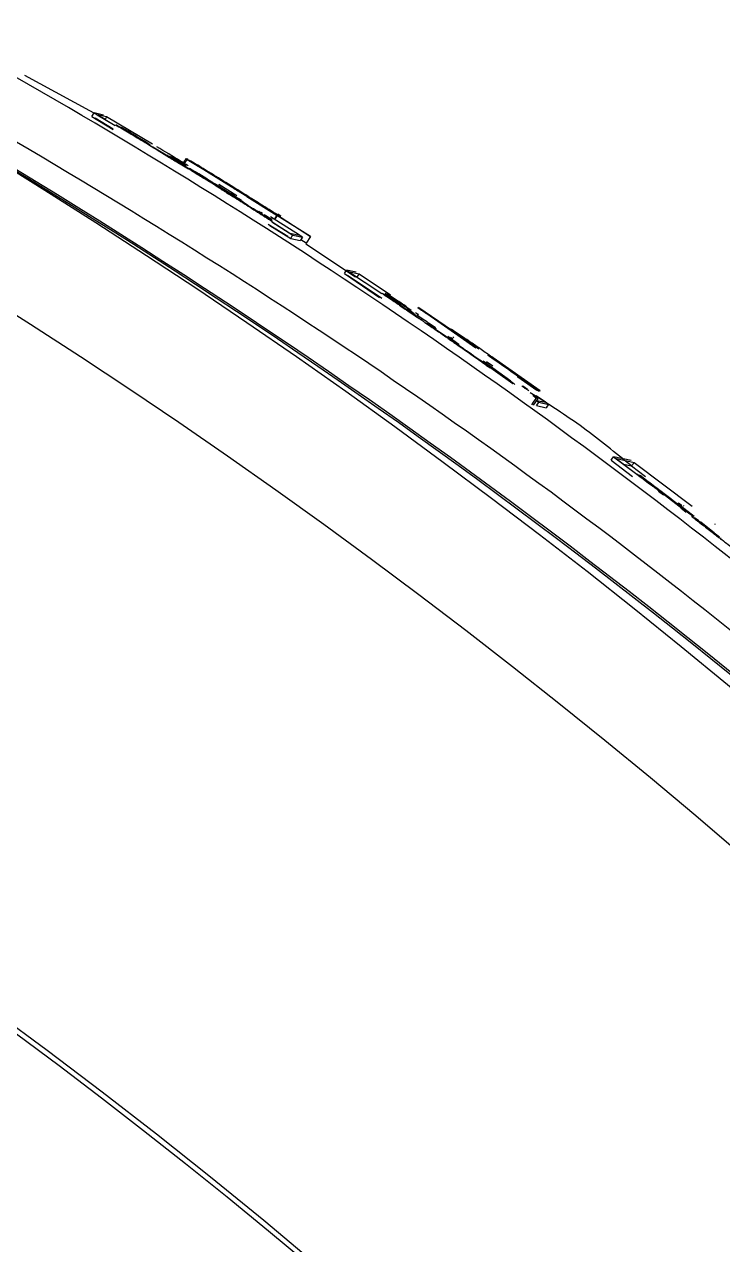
# Model space of a CAD drawing. Header units: millimetres. Extents: x 2454 to 4226, y 715 to 1968.
# Drawn here: x 3691.93 to 3699.74, y 1805.46 to 1819.1 of the extents above; entities that cross this region are included whole.
import ezdxf

# ---------------------------------------------------------------- set-up
doc = ezdxf.new("R2010")
doc.units = ezdxf.units.MM

msp = doc.modelspace()

# ---------------------------------------------------------------- linework, layer by layer
at = {"color": 7, "linetype": 'Continuous', "lineweight": 25}
for p, q in [((3692.837, 1818.038), (3691.939, 1818.528)), ((3692.688, 1818.069), (3692.711, 1818.108)), ((3692.688, 1818.069), (3692.924, 1817.924)), ((3692.711, 1818.108), (3692.949, 1817.966)), ((3692.817, 1818.084), (3692.711, 1818.108)), ((3692.746, 1818.087), (3692.949, 1817.966)), ((3692.852, 1818.064), (3692.746, 1818.087)), ((3692.926, 1817.927), (3692.723, 1818.048)), ((3692.852, 1818.064), (3692.834, 1818.034)), ((3693.364, 1817.758), (3692.852, 1818.064)), ((3693.012, 1817.944), (3693.016, 1817.95)), ((3693.016, 1817.95), (3693.088, 1817.907)), ((3693.112, 1817.889), (3693.088, 1817.903)), ((3693.253, 1817.799), (3693.254, 1817.801)), ((3693.279, 1817.778), (3693.282, 1817.777)), ((3693.283, 1817.777), (3693.286, 1817.776)), ((3693.319, 1817.755), (3693.319, 1817.755)), ((3693.321, 1817.754), (3693.326, 1817.753)), ((3693.325, 1817.752), (3693.326, 1817.753)), ((3693.456, 1817.672), (3693.456, 1817.673)), ((3693.535, 1817.638), (3693.538, 1817.637)), ((3693.572, 1817.615), (3693.576, 1817.614)), ((3693.741, 1817.512), (3693.572, 1817.615)), ((3693.575, 1817.613), (3693.576, 1817.614)), ((3693.742, 1817.513), (3693.576, 1817.614)), ((3693.771, 1817.481), (3693.584, 1817.595)), ((3693.598, 1817.59), (3693.599, 1817.592)), ((3693.613, 1817.583), (3693.615, 1817.585)), ((3693.676, 1817.539), (3693.676, 1817.54)), ((3693.723, 1817.542), (3693.751, 1817.588)), ((3693.759, 1817.589), (3693.748, 1817.595)), ((3694.756, 1816.964), (3693.751, 1817.588)), ((3693.751, 1817.588), (3693.752, 1817.587)), ((3693.752, 1817.587), (3693.901, 1817.497)), ((3693.74, 1817.509), (3693.728, 1817.517)), ((3694.337, 1817.138), (3693.779, 1817.485)), ((3694.113, 1817.269), (3693.808, 1817.458)), ((3693.935, 1817.394), (3693.843, 1817.451)), ((3693.948, 1817.383), (3693.873, 1817.429)), ((3693.878, 1817.428), (3693.882, 1817.427)), ((3694.027, 1817.335), (3693.878, 1817.428)), ((3693.881, 1817.426), (3693.882, 1817.427)), ((3693.971, 1817.372), (3693.882, 1817.427)), ((3693.939, 1817.38), (3693.94, 1817.381)), ((3693.97, 1817.371), (3693.971, 1817.372)), ((3693.991, 1817.345), (3693.992, 1817.346)), ((3693.994, 1817.346), (3693.999, 1817.345)), ((3694.031, 1817.323), (3694.036, 1817.322)), ((3694.035, 1817.32), (3694.036, 1817.322)), ((3694.042, 1817.313), (3694.043, 1817.314)), ((3694.079, 1817.298), (3694.321, 1817.148)), ((3694.097, 1817.28), (3694.097, 1817.281)), ((3694.308, 1817.182), (3694.105, 1817.307)), ((3694.318, 1817.143), (3694.321, 1817.148)), ((3694.421, 1817.175), (3694.757, 1816.963)), ((3694.517, 1817.022), (3694.614, 1816.961)), ((3694.554, 1817.008), (3694.574, 1816.994)), ((3694.554, 1817.008), (3694.577, 1816.994)), ((3694.594, 1816.983), (3694.577, 1816.994)), ((3694.738, 1816.978), (3695.132, 1816.727)), ((3694.876, 1816.726), (3694.659, 1816.862)), ((3694.675, 1816.849), (3694.91, 1816.704)), ((3695.007, 1816.74), (3694.684, 1816.945)), ((3694.687, 1816.92), (3694.7, 1816.915)), ((3694.687, 1816.906), (3694.69, 1816.91)), ((3694.693, 1816.903), (3694.7, 1816.915)), ((3694.7, 1816.889), (3694.934, 1816.742)), ((3694.701, 1816.89), (3694.901, 1816.763)), ((3694.756, 1816.964), (3694.726, 1816.918)), ((3694.757, 1816.963), (3694.728, 1816.917)), ((3694.757, 1816.963), (3694.756, 1816.964)), ((3695.131, 1816.728), (3694.756, 1816.962)), ((3694.766, 1816.975), (3694.8, 1816.954)), ((3694.798, 1816.954), (3694.766, 1816.975)), ((3694.767, 1816.971), (3694.791, 1816.956)), ((3694.789, 1816.956), (3694.767, 1816.971)), ((3694.791, 1816.956), (3694.789, 1816.956)), ((3694.8, 1816.954), (3694.798, 1816.954)), ((3694.901, 1816.763), (3695.007, 1816.74)), ((3694.91, 1816.704), (3695.017, 1816.681)), ((3694.934, 1816.742), (3695.041, 1816.718)), ((3695.041, 1816.718), (3695.006, 1816.74)), ((3695.131, 1816.728), (3695.082, 1816.652)), ((3695.132, 1816.727), (3695.084, 1816.652)), ((3695.132, 1816.727), (3695.131, 1816.728)), ((3695.082, 1816.652), (3695.022, 1816.689)), ((3695.636, 1816.271), (3695.078, 1816.641)), ((3695.082, 1816.652), (3695.084, 1816.652)), ((3695.51, 1816.314), (3695.534, 1816.351)), ((3695.51, 1816.314), (3695.901, 1816.046)), ((3695.534, 1816.351), (3695.929, 1816.088)), ((3695.641, 1816.328), (3695.534, 1816.351)), ((3695.674, 1816.306), (3695.568, 1816.329)), ((3695.568, 1816.329), (3695.929, 1816.088)), ((3695.65, 1816.268), (3695.674, 1816.306)), ((3696.025, 1816.071), (3695.674, 1816.306)), ((3695.929, 1816.033), (3695.544, 1816.291)), ((3695.975, 1816.075), (3695.961, 1816.085)), ((3695.967, 1816.09), (3695.969, 1816.093)), ((3695.972, 1816.071), (3695.975, 1816.075)), ((3696.001, 1816.072), (3696.004, 1816.076)), ((3696.004, 1816.076), (3696.258, 1815.903)), ((3696.093, 1816.016), (3696.004, 1816.076)), ((3696.048, 1816.02), (3696.038, 1816.022)), ((3696.099, 1815.984), (3696.081, 1815.996)), ((3696.125, 1815.96), (3696.125, 1815.96)), ((3696.197, 1815.911), (3696.125, 1815.96)), ((3696.197, 1815.911), (3696.201, 1815.91)), ((3696.202, 1815.91), (3696.205, 1815.909)), ((3696.206, 1815.917), (3696.304, 1815.85)), ((3696.234, 1815.886), (3696.241, 1815.885)), ((3696.245, 1815.898), (3696.289, 1815.867)), ((3696.89, 1815.543), (3696.331, 1815.931)), ((3696.331, 1815.931), (3696.331, 1815.931)), ((3696.706, 1815.678), (3696.343, 1815.928)), ((3696.343, 1815.928), (3696.345, 1815.928)), ((3696.345, 1815.928), (3696.711, 1815.674)), ((3696.338, 1815.849), (3696.305, 1815.872)), ((3696.321, 1815.85), (3696.327, 1815.849)), ((3696.325, 1815.847), (3696.327, 1815.849)), ((3696.338, 1815.853), (3696.326, 1815.86)), ((3696.428, 1815.757), (3696.427, 1815.756)), ((3696.538, 1815.687), (3696.44, 1815.754)), ((3696.482, 1815.718), (3696.485, 1815.717)), ((3696.502, 1815.71), (3696.532, 1815.69)), ((3696.512, 1815.715), (3696.507, 1815.708)), ((3696.512, 1815.715), (3696.527, 1815.705)), ((3696.517, 1815.693), (3696.521, 1815.692)), ((3696.521, 1815.692), (3696.52, 1815.691)), ((3696.522, 1815.697), (3696.527, 1815.705)), ((3696.53, 1815.692), (3696.535, 1815.7)), ((3696.698, 1815.692), (3696.712, 1815.682)), ((3696.707, 1815.69), (3696.712, 1815.687)), ((3696.745, 1815.659), (3696.799, 1815.621)), ((3696.775, 1815.63), (3696.753, 1815.646)), ((3696.79, 1815.52), (3696.665, 1815.607)), ((3696.682, 1815.583), (3696.793, 1815.506)), ((3696.794, 1815.509), (3696.687, 1815.583)), ((3696.696, 1815.602), (3696.722, 1815.584)), ((3696.733, 1815.592), (3696.721, 1815.6)), ((3697.013, 1815.466), (3696.802, 1815.61)), ((3696.806, 1815.606), (3696.981, 1815.483)), ((3696.987, 1815.37), (3696.987, 1815.371)), ((3697.019, 1815.344), (3697.139, 1815.26)), ((3697.021, 1815.344), (3697.024, 1815.343)), ((3697.023, 1815.345), (3697.064, 1815.317)), ((3697.064, 1815.317), (3697.024, 1815.345)), ((3697.696, 1815), (3697.172, 1815.37)), ((3697.698, 1815), (3697.174, 1815.369)), ((3697.687, 1815.002), (3697.196, 1815.349)), ((3697.056, 1815.319), (3697.06, 1815.318)), ((3697.392, 1815.081), (3697.056, 1815.319)), ((3697.06, 1815.318), (3697.059, 1815.317)), ((3697.372, 1815.111), (3697.06, 1815.332)), ((3697.396, 1815.08), (3697.06, 1815.318)), ((3697.171, 1815.276), (3697.098, 1815.327)), ((3697.125, 1815.274), (3697.207, 1815.216)), ((3697.187, 1815.235), (3697.131, 1815.275)), ((3697.207, 1815.216), (3697.144, 1815.261)), ((3697.185, 1815.232), (3697.187, 1815.235)), ((3697.446, 1815.164), (3697.674, 1815.005)), ((3697.661, 1815.008), (3697.446, 1815.157)), ((3697.447, 1815.158), (3697.662, 1815.008)), ((3697.57, 1815), (3697.492, 1815.055)), ((3697.558, 1815.015), (3697.505, 1815.053)), ((3697.532, 1815.026), (3697.525, 1815.028)), ((3697.676, 1814.913), (3697.625, 1814.95)), ((3697.64, 1814.93), (3697.643, 1814.934)), ((3697.758, 1814.873), (3697.655, 1814.946)), ((3697.662, 1815.008), (3697.661, 1815.008)), ((3697.68, 1815.004), (3697.662, 1815.016)), ((3697.679, 1815.004), (3697.673, 1815.009)), ((3697.674, 1815.005), (3697.674, 1815.005)), ((3697.679, 1815.004), (3697.68, 1815.004)), ((3697.687, 1815.002), (3697.681, 1814.993)), ((3697.687, 1815.002), (3697.689, 1815.002)), ((3697.696, 1815), (3697.698, 1815)), ((3697.65, 1814.922), (3697.654, 1814.929)), ((3697.654, 1814.929), (3697.676, 1814.913)), ((3697.659, 1814.837), (3697.766, 1814.813)), ((3697.66, 1814.891), (3697.685, 1814.873)), ((3697.662, 1814.894), (3697.758, 1814.873)), ((3697.685, 1814.873), (3697.792, 1814.849)), ((3697.792, 1814.849), (3697.758, 1814.873)), ((3698.519, 1814.264), (3698.78, 1814.068)), ((3698.716, 1814.221), (3698.519, 1814.264)), ((3698.492, 1814.228), (3698.731, 1814.044)), ((3698.552, 1814.24), (3698.78, 1814.068)), ((3698.748, 1814.197), (3698.552, 1814.24)), ((3698.631, 1814.181), (3698.721, 1814.161)), ((3698.748, 1814.197), (3698.721, 1814.161)), ((3698.721, 1814.161), (3698.877, 1814.042)), ((3699.397, 1813.708), (3698.748, 1814.197)), ((3698.867, 1814.005), (3698.78, 1814.069)), ((3698.801, 1814.053), (3698.808, 1814.063)), ((3698.81, 1814.047), (3698.815, 1814.054)), ((3698.907, 1813.985), (3698.815, 1814.054)), ((3698.922, 1813.963), (3698.867, 1814.005)), ((3699.033, 1813.878), (3698.922, 1813.963)), ((3698.948, 1813.943), (3698.95, 1813.945)), ((3698.95, 1813.945), (3699.04, 1813.877)), ((3699.078, 1813.85), (3698.95, 1813.945)), ((3699.023, 1813.881), (3699.079, 1813.838)), ((3699.032, 1813.879), (3699.023, 1813.881)), ((3699.04, 1813.877), (3699.033, 1813.878)), ((3699.06, 1813.854), (3699.067, 1813.852)), ((3699.282, 1813.687), (3699.067, 1813.852)), ((3699.068, 1813.852), (3699.078, 1813.85)), ((3699.284, 1813.687), (3699.068, 1813.852)), ((3699.075, 1813.847), (3699.078, 1813.85)), ((3699.19, 1813.759), (3699.191, 1813.76)), ((3699.191, 1813.76), (3699.287, 1813.686)), ((3699.325, 1813.659), (3699.191, 1813.76)), ((3699.277, 1813.711), (3699.237, 1813.742)), ((3699.283, 1813.715), (3699.243, 1813.745)), ((3699.273, 1813.724), (3699.245, 1813.745)), ((3699.42, 1813.598), (3699.271, 1813.713)), ((3699.297, 1813.718), (3699.305, 1813.717)), ((3699.276, 1813.689), (3699.332, 1813.646)), ((3699.282, 1813.687), (3699.276, 1813.689)), ((3699.287, 1813.686), (3699.284, 1813.687)), ((3699.365, 1813.635), (3699.301, 1813.683)), ((3699.313, 1813.661), (3699.325, 1813.659)), ((3699.413, 1813.598), (3699.365, 1813.635)), ((3699.404, 1813.604), (3699.37, 1813.63)), ((3699.393, 1813.598), (3699.392, 1813.598)), ((3699.419, 1813.578), (3699.424, 1813.584)), ((3699.476, 1813.534), (3699.492, 1813.53)), ((3699.626, 1813.43), (3699.494, 1813.534)), ((3699.51, 1813.507), (3699.527, 1813.504)), ((3699.659, 1813.506), (3699.652, 1813.512)), ((3699.721, 1813.349), (3699.716, 1813.35))]:
    msp.add_line(p, q, dxfattribs=at)
at = {"color": 7, "linetype": 'Continuous', "lineweight": 25, "flags": 128}
for points in [[(3693.738, 1817.597), (3693.725, 1817.577), (3693.713, 1817.556), (3693.71, 1817.551)], [(3693.935, 1817.394), (3693.946, 1817.387), (3693.959, 1817.379), (3693.971, 1817.372)], [(3694.91, 1816.704), (3694.924, 1816.725), (3694.934, 1816.742)], [(3695.041, 1816.718), (3695.028, 1816.697), (3695.017, 1816.681)], [(3696.523, 1815.692), (3696.537, 1815.682), (3696.551, 1815.672)], [(3696.794, 1815.5), (3696.805, 1815.492), (3696.816, 1815.485)], [(3697.021, 1815.344), (3697.006, 1815.354), (3696.991, 1815.364)], [(3697.055, 1815.323), (3697.073, 1815.31), (3697.09, 1815.297)], [(3697.116, 1815.274), (3697.127, 1815.267), (3697.138, 1815.259)], [(3697.604, 1814.845), (3697.633, 1814.885), (3697.656, 1814.918)], [(3697.624, 1814.84), (3697.642, 1814.867), (3697.659, 1814.89), (3697.676, 1814.913)], [(3697.659, 1814.837), (3697.673, 1814.857), (3697.685, 1814.873)], [(3697.792, 1814.849), (3697.777, 1814.829), (3697.766, 1814.813)], [(3698.492, 1814.228), (3698.507, 1814.248), (3698.519, 1814.264)]]:
    msp.add_lwpolyline(points, dxfattribs=at)
at = {"color": 7, "linetype": 'Continuous', "lineweight": 25}
msp.add_circle((3653.846, 1756.28), 64.082, dxfattribs=at)
for centre, radius, start, end in [((3653.846, 1756.28), 72, 10.3061, 79.6939), ((3653.846, 1756.28), 70.65, 10.3061, 79.6939), ((3653.846, 1756.28), 64.023, 270, 180.00002), ((3654.513, 1755.91), 71.996, 32.6977, 61.00278), ((3654.46, 1755.922), 71.996, 31.78427, 59.67634), ((3653.846, 1756.28), 61.611, 90, 360), ((3662.074, 1767.786), 58.95, 57.07738, 57.15858), ((3661.253, 1765.736), 61.125, 56.8203, 56.86814), ((3661.36, 1765.637), 61.204, 53.62761, 53.67543)]:
    msp.add_arc(centre, radius, start, end, dxfattribs=at)
for points, knots in [([(3722.297, 1778.891), (3722.259, 1779.061), (3721.819, 1781.047), (3720.514, 1784.734), (3718.426, 1789.835), (3715.893, 1794.661), (3712.992, 1799.251), (3709.679, 1803.619), (3706.006, 1807.689), (3702.04, 1811.398), (3697.782, 1814.769), (3693.21, 1817.793), (3688.402, 1820.418), (3683.44, 1822.595), (3678.568, 1824.307), (3675.288, 1825.087), (3673.747, 1825.454)], [0, 0, 0, 0, 0.007378, 0.086277, 0.165173, 0.241101, 0.317028, 0.395164, 0.4733, 0.549225, 0.62515, 0.703278, 0.781408, 0.857129, 0.932849, 1, 1, 1, 1]), ([(3717.846, 1789.314), (3717.735, 1789.576), (3716.906, 1791.527), (3714.953, 1794.98), (3712.009, 1799.563), (3708.686, 1803.815), (3705.068, 1807.736), (3701.135, 1811.341), (3696.923, 1814.611), (3692.447, 1817.492), (3688.56, 1819.646), (3686.103, 1820.674), (3685.282, 1821.017)], [0, 0, 0, 0, 0.01838, 0.13679, 0.255201, 0.369862, 0.484523, 0.599183, 0.713843, 0.828197, 0.942553, 1, 1, 1, 1]), ([(3692.952, 1817.975), (3693.003, 1817.945), (3693.084, 1817.897), (3693.193, 1817.831), (3693.252, 1817.795), (3693.282, 1817.777)], [0, 0, 0, 0, 0.458838, 0.729395, 1, 1, 1, 1]), ([(3692.956, 1817.977), (3693.012, 1817.944), (3693.103, 1817.889), (3693.226, 1817.815), (3693.293, 1817.774), (3693.327, 1817.754)], [0, 0, 0, 0, 0.449842, 0.729789, 1, 1, 1, 1]), ([(3692.956, 1817.977), (3692.968, 1817.97), (3692.989, 1817.957), (3693.02, 1817.939), (3693.039, 1817.928), (3693.048, 1817.923)], [0, 0, 0, 0, 0.391545, 0.695772, 1, 1, 1, 1]), ([(3693.016, 1817.95), (3693.025, 1817.944), (3693.041, 1817.935), (3693.065, 1817.921), (3693.079, 1817.913), (3693.086, 1817.909)], [0, 0, 0, 0, 0.394364, 0.697182, 1, 1, 1, 1]), ([(3653.846, 1817.891), (3656.223, 1817.811), (3661.075, 1817.648), (3668.39, 1816.298), (3675.738, 1814.05), (3682.933, 1810.788), (3689.776, 1806.548), (3696.072, 1801.392), (3701.492, 1795.601), (3705.977, 1789.394), (3709.531, 1782.977), (3712.253, 1776.321), (3714.128, 1769.578), (3715.255, 1762.888), (3715.391, 1758.454), (3715.457, 1756.28)], [0, 0, 0, 0, 0.0736754, 0.1504344, 0.2298849, 0.3115242, 0.3947507, 0.4788859, 0.5632051, 0.6400411, 0.7158686, 0.7901842, 0.8625449, 0.9325805, 1, 1, 1, 1]), ([(3693.283, 1817.777), (3693.232, 1817.808), (3693.16, 1817.851), (3693.066, 1817.908), (3693.042, 1817.922), (3693.03, 1817.93)], [0, 0, 0, 0, 0.5544394, 0.7741875, 1, 1, 1, 1]), ([(3693.048, 1817.923), (3693.055, 1817.919), (3693.067, 1817.911), (3693.084, 1817.901), (3693.095, 1817.895), (3693.1, 1817.892)], [0, 0, 0, 0, 0.3911823, 0.6955909, 1, 1, 1, 1]), ([(3693.086, 1817.909), (3693.089, 1817.907), (3693.097, 1817.902), (3693.108, 1817.895), (3693.119, 1817.889), (3693.126, 1817.884), (3693.13, 1817.882)], [0, 0, 0, 0, 0.25, 0.5, 0.75, 1, 1, 1, 1]), ([(3693.118, 1817.885), (3693.115, 1817.886), (3693.109, 1817.89), (3693.099, 1817.896), (3693.091, 1817.901), (3693.088, 1817.903)], [0, 0, 0, 0, 0.25285, 0.626401, 1, 1, 1, 1]), ([(3693.1, 1817.892), (3693.124, 1817.877), (3693.175, 1817.846), (3693.253, 1817.8), (3693.305, 1817.768), (3693.332, 1817.752)], [0, 0, 0, 0, 0.318767, 0.659383, 1, 1, 1, 1]), ([(3693.118, 1817.885), (3693.146, 1817.868), (3693.206, 1817.832), (3693.282, 1817.786), (3693.322, 1817.763)], [0, 0, 0, 0, 0.483698, 1, 1, 1, 1]), ([(3693.322, 1817.763), (3693.318, 1817.766), (3693.3, 1817.777), (3693.269, 1817.795), (3693.225, 1817.822), (3693.177, 1817.85), (3693.144, 1817.87), (3693.127, 1817.88), (3693.125, 1817.881)], [0, 0, 0, 0, 0.044406, 0.186372, 0.315259, 0.56452, 0.939233, 1, 1, 1, 1]), ([(3693.286, 1817.776), (3693.278, 1817.781), (3693.262, 1817.791), (3693.234, 1817.808), (3693.215, 1817.819), (3693.204, 1817.826)], [0, 0, 0, 0, 0.297229, 0.594458, 1, 1, 1, 1]), ([(3693.204, 1817.826), (3693.222, 1817.815), (3693.251, 1817.798), (3693.291, 1817.774), (3693.314, 1817.76), (3693.326, 1817.753)], [0, 0, 0, 0, 0.4296253, 0.7148125, 1, 1, 1, 1]), ([(3693.335, 1817.751), (3693.327, 1817.756), (3693.309, 1817.767), (3693.282, 1817.784), (3693.263, 1817.795), (3693.254, 1817.801)], [0, 0, 0, 0, 0.312458, 0.656229, 1, 1, 1, 1]), ([(3693.254, 1817.801), (3693.271, 1817.79), (3693.3, 1817.773), (3693.329, 1817.755), (3693.341, 1817.748), (3693.342, 1817.748)], [0, 0, 0, 0, 0.593093, 0.986791, 1, 1, 1, 1]), ([(3693.339, 1817.742), (3693.331, 1817.747), (3693.316, 1817.755), (3693.296, 1817.768), (3693.284, 1817.775), (3693.279, 1817.778)], [0, 0, 0, 0, 0.429625, 0.7148125, 1, 1, 1, 1]), ([(3693.319, 1817.755), (3693.398, 1817.707), (3693.519, 1817.633), (3693.655, 1817.55), (3693.726, 1817.506), (3693.742, 1817.496), (3693.75, 1817.491)], [0, 0, 0, 0, 0.493119, 0.751461, 0.87371, 1, 1, 1, 1]), ([(3693.339, 1817.742), (3693.332, 1817.746), (3693.32, 1817.754), (3693.319, 1817.755), (3693.319, 1817.755)], [0, 0, 0, 0, 0.558776, 1, 1, 1, 1]), ([(3693.321, 1817.754), (3693.369, 1817.725), (3693.468, 1817.665), (3693.617, 1817.574), (3693.717, 1817.512), (3693.767, 1817.481)], [0, 0, 0, 0, 0.325075, 0.662536, 1, 1, 1, 1]), ([(3693.369, 1817.729), (3693.418, 1817.699), (3693.496, 1817.652), (3693.603, 1817.587), (3693.661, 1817.551), (3693.689, 1817.534)], [0, 0, 0, 0, 0.459922, 0.729961, 1, 1, 1, 1]), ([(3693.762, 1817.518), (3693.734, 1817.535), (3693.619, 1817.607), (3693.502, 1817.676), (3693.413, 1817.728)], [0, 0, 0, 0, 0.242369, 1, 1, 1, 1]), ([(3693.456, 1817.673), (3693.482, 1817.657), (3693.535, 1817.625), (3693.64, 1817.561), (3693.718, 1817.513), (3693.77, 1817.481)], [0, 0, 0, 0, 0.251385, 0.502776, 1, 1, 1, 1]), ([(3693.456, 1817.673), (3693.466, 1817.666), (3693.484, 1817.656), (3693.51, 1817.64), (3693.525, 1817.631), (3693.533, 1817.627)], [0, 0, 0, 0, 0.404672, 0.702336, 1, 1, 1, 1]), ([(3693.533, 1817.627), (3693.537, 1817.624), (3693.546, 1817.619), (3693.559, 1817.611), (3693.571, 1817.603), (3693.58, 1817.598), (3693.584, 1817.595)], [0, 0, 0, 0, 0.2500001, 0.5000002, 0.7500003, 1, 1, 1, 1]), ([(3693.555, 1817.628), (3693.561, 1817.624), (3693.572, 1817.618), (3693.586, 1817.608), (3693.595, 1817.603), (3693.599, 1817.6)], [0, 0, 0, 0, 0.406795, 0.703397, 1, 1, 1, 1]), ([(3693.742, 1817.513), (3693.723, 1817.525), (3693.675, 1817.554), (3693.628, 1817.583), (3693.599, 1817.6)], [0, 0, 0, 0, 0.403792, 1, 1, 1, 1]), ([(3693.599, 1817.592), (3693.616, 1817.581), (3693.647, 1817.562), (3693.684, 1817.54), (3693.703, 1817.529), (3693.708, 1817.525)], [0, 0, 0, 0, 0.4753513, 0.8600436, 1, 1, 1, 1]), ([(3693.738, 1817.597), (3693.742, 1817.595), (3693.749, 1817.59), (3693.795, 1817.562), (3693.844, 1817.532), (3693.882, 1817.508), (3693.901, 1817.497)], [0, 0, 0, 0, 0.348485, 0.569803, 0.786571, 1, 1, 1, 1]), ([(3693.774, 1817.576), (3693.763, 1817.583), (3693.744, 1817.594), (3693.74, 1817.596), (3693.738, 1817.597)], [0, 0, 0, 0, 0.556506, 1, 1, 1, 1]), ([(3694.273, 1817.275), (3694.195, 1817.323), (3694.036, 1817.422), (3693.873, 1817.521), (3693.786, 1817.573), (3693.775, 1817.579), (3693.774, 1817.58)], [0, 0, 0, 0, 0.329681, 0.673032, 0.953826, 1, 1, 1, 1]), ([(3693.774, 1817.576), (3693.784, 1817.57), (3693.805, 1817.557), (3693.841, 1817.535), (3693.866, 1817.52), (3693.88, 1817.511)], [0, 0, 0, 0, 0.292343, 0.58468, 1, 1, 1, 1]), ([(3693.727, 1817.511), (3693.751, 1817.496), (3693.8, 1817.466), (3693.889, 1817.411), (3693.953, 1817.371), (3693.994, 1817.346)], [0, 0, 0, 0, 0.2728521, 0.5457043, 1, 1, 1, 1]), ([(3693.813, 1817.457), (3693.832, 1817.446), (3693.876, 1817.418), (3693.928, 1817.386), (3693.973, 1817.358), (3693.986, 1817.35), (3693.992, 1817.346)], [0, 0, 0, 0, 0.2763579, 0.6478987, 0.822031, 1, 1, 1, 1]), ([(3693.862, 1817.522), (3693.863, 1817.521), (3693.867, 1817.519), (3693.876, 1817.513), (3693.88, 1817.511)], [0, 0, 0, 0, 0.561757, 1, 1, 1, 1]), ([(3694.076, 1817.389), (3694.048, 1817.407), (3693.991, 1817.442), (3693.921, 1817.485), (3693.872, 1817.515), (3693.865, 1817.52), (3693.862, 1817.522)], [0, 0, 0, 0, 0.2702553, 0.5455684, 0.7698476, 1, 1, 1, 1]), ([(3693.872, 1817.52), (3693.879, 1817.515), (3693.894, 1817.507), (3693.999, 1817.443), (3694.133, 1817.362), (3694.227, 1817.303), (3694.273, 1817.274)], [0, 0, 0, 0, 0.292893, 0.576375, 0.790992, 1, 1, 1, 1]), ([(3694.266, 1817.275), (3694.206, 1817.312), (3694.084, 1817.388), (3693.955, 1817.467), (3693.881, 1817.513), (3693.875, 1817.518), (3693.872, 1817.52)], [0, 0, 0, 0, 0.265837, 0.542103, 0.76857, 1, 1, 1, 1]), ([(3693.876, 1817.428), (3693.99, 1817.357), (3694.158, 1817.252), (3694.281, 1817.175), (3694.32, 1817.149)], [0, 0, 0, 0, 0.676565, 1, 1, 1, 1]), ([(3694.076, 1817.389), (3694.113, 1817.366), (3694.189, 1817.32), (3694.305, 1817.248), (3694.382, 1817.199), (3694.421, 1817.175)], [0, 0, 0, 0, 0.327262, 0.663315, 1, 1, 1, 1]), ([(3693.999, 1817.345), (3693.991, 1817.35), (3693.977, 1817.358), (3693.958, 1817.37), (3693.946, 1817.378), (3693.94, 1817.381)], [0, 0, 0, 0, 0.401179, 0.700589, 1, 1, 1, 1]), ([(3693.94, 1817.381), (3693.958, 1817.37), (3693.991, 1817.35), (3694.039, 1817.32), (3694.068, 1817.302), (3694.083, 1817.293)], [0, 0, 0, 0, 0.383515, 0.691757, 1, 1, 1, 1]), ([(3694.097, 1817.281), (3694.088, 1817.287), (3694.07, 1817.298), (3694.035, 1817.319), (3694.009, 1817.336), (3693.992, 1817.346)], [0, 0, 0, 0, 0.255381, 0.510761, 1, 1, 1, 1]), ([(3694.011, 1817.345), (3694.072, 1817.307), (3694.193, 1817.232), (3694.315, 1817.155), (3694.376, 1817.117), (3694.377, 1817.116)], [0, 0, 0, 0, 0.500595, 0.991044, 1, 1, 1, 1]), ([(3694.345, 1817.134), (3694.305, 1817.16), (3694.215, 1817.217), (3694.083, 1817.3), (3694.011, 1817.345)], [0, 0, 0, 0, 0.452676, 1, 1, 1, 1]), ([(3694.349, 1817.137), (3694.344, 1817.14), (3694.329, 1817.149), (3694.302, 1817.167), (3694.255, 1817.196), (3694.154, 1817.258), (3694.09, 1817.297), (3694.04, 1817.328), (3694.028, 1817.335), (3694.027, 1817.335)], [0, 0, 0, 0, 0.0224209, 0.0674646, 0.1229171, 0.2713094, 0.8213459, 0.9858817, 1, 1, 1, 1]), ([(3694.031, 1817.323), (3694.04, 1817.317), (3694.056, 1817.307), (3694.078, 1817.293), (3694.091, 1817.285), (3694.097, 1817.281)], [0, 0, 0, 0, 0.406188, 0.703094, 1, 1, 1, 1]), ([(3694.404, 1817.09), (3694.361, 1817.117), (3694.278, 1817.17), (3694.155, 1817.247), (3694.076, 1817.297), (3694.036, 1817.322)], [0, 0, 0, 0, 0.352543, 0.676271, 1, 1, 1, 1]), ([(3694.057, 1817.317), (3694.081, 1817.302), (3694.148, 1817.261), (3694.262, 1817.191), (3694.334, 1817.145)], [0, 0, 0, 0, 0.3577129, 1, 1, 1, 1]), ([(3694.358, 1817.128), (3694.351, 1817.133), (3694.298, 1817.167), (3694.197, 1817.229), (3694.104, 1817.288), (3694.057, 1817.317)], [0, 0, 0, 0, 0.070072, 0.535026, 1, 1, 1, 1]), ([(3694.073, 1817.295), (3694.087, 1817.286), (3694.112, 1817.271), (3694.148, 1817.248), (3694.169, 1817.234), (3694.18, 1817.227)], [0, 0, 0, 0, 0.393566, 0.696783, 1, 1, 1, 1]), ([(3694.427, 1817.076), (3694.35, 1817.124), (3694.243, 1817.193), (3694.116, 1817.272), (3694.094, 1817.286), (3694.083, 1817.293)], [0, 0, 0, 0, 0.552929, 0.773516, 1, 1, 1, 1]), ([(3694.134, 1817.255), (3694.145, 1817.248), (3694.166, 1817.234), (3694.194, 1817.216), (3694.21, 1817.206), (3694.218, 1817.2)], [0, 0, 0, 0, 0.359316, 0.679629, 1, 1, 1, 1]), ([(3694.665, 1817.027), (3694.657, 1817.032), (3694.642, 1817.041), (3694.543, 1817.103), (3694.408, 1817.187), (3694.313, 1817.246), (3694.266, 1817.275)], [0, 0, 0, 0, 0.292844, 0.576953, 0.791091, 1, 1, 1, 1]), ([(3694.788, 1816.949), (3694.78, 1816.955), (3694.765, 1816.965), (3694.628, 1817.053), (3694.458, 1817.16), (3694.334, 1817.237), (3694.273, 1817.275)], [0, 0, 0, 0, 0.292883, 0.576359, 0.790843, 1, 1, 1, 1]), ([(3694.273, 1817.274), (3694.332, 1817.238), (3694.452, 1817.163), (3694.58, 1817.082), (3694.654, 1817.035), (3694.661, 1817.03), (3694.665, 1817.027)], [0, 0, 0, 0, 0.265979, 0.542215, 0.768728, 1, 1, 1, 1]), ([(3694.661, 1816.923), (3694.575, 1816.978), (3694.452, 1817.056), (3694.292, 1817.157), (3694.217, 1817.204), (3694.18, 1817.227)], [0, 0, 0, 0, 0.536936, 0.768461, 1, 1, 1, 1]), ([(3694.209, 1817.209), (3694.264, 1817.174), (3694.374, 1817.105), (3694.539, 1817), (3694.649, 1816.93), (3694.704, 1816.895)], [0, 0, 0, 0, 0.332594, 0.666235, 1, 1, 1, 1]), ([(3694.353, 1817.116), (3694.332, 1817.13), (3694.294, 1817.154), (3694.253, 1817.18), (3694.226, 1817.198), (3694.209, 1817.209)], [0, 0, 0, 0, 0.307961, 0.555794, 1, 1, 1, 1]), ([(3694.289, 1817.161), (3694.294, 1817.158), (3694.304, 1817.151), (3694.314, 1817.145), (3694.319, 1817.142)], [0, 0, 0, 0, 0.500144, 1, 1, 1, 1]), ([(3694.404, 1817.09), (3694.393, 1817.097), (3694.372, 1817.11), (3694.333, 1817.134), (3694.306, 1817.15), (3694.289, 1817.161)], [0, 0, 0, 0, 0.255869, 0.511759, 1, 1, 1, 1]), ([(3694.319, 1817.142), (3694.349, 1817.123), (3694.407, 1817.087), (3694.512, 1817.022), (3694.623, 1816.952), (3694.682, 1816.914), (3694.695, 1816.906), (3694.699, 1816.904), (3694.697, 1816.905), (3694.691, 1816.909), (3694.676, 1816.918), (3694.648, 1816.936), (3694.613, 1816.959), (3694.579, 1816.981), (3694.535, 1817.008), (3694.495, 1817.034), (3694.457, 1817.057), (3694.437, 1817.07), (3694.427, 1817.076)], [0, 0, 0, 0, 0.198042, 0.374573, 0.552198, 0.596402, 0.611696, 0.627125, 0.637321, 0.647491, 0.664271, 0.693708, 0.734691, 0.762967, 0.791178, 0.874805, 0.937128, 1, 1, 1, 1]), ([(3694.577, 1816.991), (3694.58, 1816.988), (3694.587, 1816.983), (3694.562, 1816.998), (3694.552, 1817.005)], [0, 0, 0, 0, 0.566446, 1, 1, 1, 1]), ([(3694.7, 1816.915), (3694.682, 1816.926), (3694.644, 1816.95), (3694.624, 1816.963), (3694.614, 1816.97)], [0, 0, 0, 0, 0.485878, 1, 1, 1, 1]), ([(3694.759, 1816.967), (3694.766, 1816.963), (3694.784, 1816.951), (3694.786, 1816.95), (3694.788, 1816.949)], [0, 0, 0, 0, 0.3647879, 1, 1, 1, 1]), ([(3696.202, 1815.91), (3696.193, 1815.916), (3696.175, 1815.928), (3696.137, 1815.954), (3696.095, 1815.982), (3696.054, 1816.01), (3695.996, 1816.049), (3695.957, 1816.074), (3695.931, 1816.091)], [0, 0, 0, 0, 0.121717, 0.238499, 0.329404, 0.425324, 0.620733, 1, 1, 1, 1]), ([(3695.946, 1816.082), (3695.972, 1816.064), (3696.016, 1816.035), (3696.079, 1815.992), (3696.139, 1815.952), (3696.181, 1815.924), (3696.201, 1815.91)], [0, 0, 0, 0, 0.3449557, 0.566156, 0.7837883, 1, 1, 1, 1]), ([(3696.146, 1815.962), (3696.141, 1815.965), (3696.13, 1815.972), (3696.107, 1815.988), (3696.053, 1816.024), (3696.007, 1816.055), (3695.971, 1816.078), (3695.961, 1816.085)], [0, 0, 0, 0, 0.0421076, 0.1082528, 0.2411712, 0.7679536, 1, 1, 1, 1]), ([(3695.965, 1816.091), (3695.976, 1816.084), (3695.994, 1816.072), (3696.019, 1816.056), (3696.033, 1816.046), (3696.04, 1816.041)], [0, 0, 0, 0, 0.421517, 0.710758, 1, 1, 1, 1]), ([(3695.969, 1816.093), (3696.023, 1816.057), (3696.104, 1816.002), (3696.184, 1815.948), (3696.211, 1815.93)], [0, 0, 0, 0, 0.669812, 1, 1, 1, 1]), ([(3695.969, 1816.093), (3695.981, 1816.085), (3696.002, 1816.072), (3696.031, 1816.052), (3696.05, 1816.04), (3696.059, 1816.034)], [0, 0, 0, 0, 0.391545, 0.695772, 1, 1, 1, 1]), ([(3695.975, 1816.075), (3695.998, 1816.06), (3696.037, 1816.034), (3696.084, 1816.002), (3696.103, 1815.99)], [0, 0, 0, 0, 0.603771, 1, 1, 1, 1]), ([(3696.059, 1816.034), (3696.065, 1816.03), (3696.077, 1816.022), (3696.093, 1816.01), (3696.103, 1816.003), (3696.108, 1816)], [0, 0, 0, 0, 0.391182, 0.695591, 1, 1, 1, 1]), ([(3696.206, 1815.94), (3696.185, 1815.954), (3696.142, 1815.984), (3696.109, 1816.005), (3696.093, 1816.016)], [0, 0, 0, 0, 0.495081, 1, 1, 1, 1]), ([(3696.108, 1816), (3696.132, 1815.984), (3696.181, 1815.951), (3696.229, 1815.918), (3696.254, 1815.901)], [0, 0, 0, 0, 0.490845, 1, 1, 1, 1]), ([(3696.125, 1815.96), (3696.168, 1815.93), (3696.248, 1815.876), (3696.301, 1815.84), (3696.341, 1815.812), (3696.36, 1815.799), (3696.375, 1815.789), (3696.386, 1815.782), (3696.396, 1815.775), (3696.4, 1815.772), (3696.396, 1815.775), (3696.384, 1815.784), (3696.356, 1815.803), (3696.301, 1815.84), (3696.256, 1815.871), (3696.234, 1815.886)], [0, 0, 0, 0, 0.230647, 0.417745, 0.453735, 0.487633, 0.510876, 0.534885, 0.560066, 0.612168, 0.663103, 0.713772, 0.762955, 0.881812, 1, 1, 1, 1]), ([(3696.205, 1815.909), (3696.196, 1815.915), (3696.181, 1815.926), (3696.159, 1815.94), (3696.146, 1815.949), (3696.14, 1815.953)], [0, 0, 0, 0, 0.406188, 0.703094, 1, 1, 1, 1]), ([(3696.14, 1815.953), (3696.157, 1815.942), (3696.185, 1815.923), (3696.224, 1815.897), (3696.246, 1815.882), (3696.258, 1815.874)], [0, 0, 0, 0, 0.429614, 0.714807, 1, 1, 1, 1]), ([(3696.312, 1815.839), (3696.3, 1815.847), (3696.264, 1815.872), (3696.228, 1815.896), (3696.205, 1815.912)], [0, 0, 0, 0, 0.3391148, 1, 1, 1, 1]), ([(3696.331, 1815.931), (3696.368, 1815.906), (3696.552, 1815.783), (3696.734, 1815.658), (3696.881, 1815.558)], [0, 0, 0, 0, 0.199999, 1, 1, 1, 1]), ([(3696.258, 1815.875), (3696.264, 1815.871), (3696.281, 1815.86), (3696.298, 1815.849), (3696.309, 1815.841)], [0, 0, 0, 0, 0.336502, 1, 1, 1, 1]), ([(3696.3, 1815.845), (3696.298, 1815.846), (3696.282, 1815.857), (3696.261, 1815.871), (3696.259, 1815.873), (3696.258, 1815.874)], [0, 0, 0, 0, 0.070925, 0.529294, 1, 1, 1, 1]), ([(3696.321, 1815.85), (3696.368, 1815.818), (3696.43, 1815.776), (3696.492, 1815.734), (3696.507, 1815.723)], [0, 0, 0, 0, 0.756769, 1, 1, 1, 1]), ([(3696.396, 1815.777), (3696.406, 1815.77), (3696.425, 1815.757), (3696.454, 1815.737), (3696.472, 1815.724), (3696.482, 1815.718)], [0, 0, 0, 0, 0.359367, 0.679683, 1, 1, 1, 1]), ([(3696.41, 1815.766), (3696.433, 1815.751), (3696.496, 1815.708), (3696.591, 1815.642), (3696.698, 1815.568), (3696.762, 1815.523), (3696.794, 1815.5)], [0, 0, 0, 0, 0.154407, 0.433546, 0.71541, 1, 1, 1, 1]), ([(3696.485, 1815.717), (3696.477, 1815.723), (3696.463, 1815.732), (3696.444, 1815.745), (3696.433, 1815.753), (3696.428, 1815.757)], [0, 0, 0, 0, 0.42963, 0.714814, 1, 1, 1, 1]), ([(3696.428, 1815.757), (3696.436, 1815.751), (3696.453, 1815.74), (3696.485, 1815.718), (3696.508, 1815.702), (3696.523, 1815.692)], [0, 0, 0, 0, 0.264385, 0.528769, 1, 1, 1, 1]), ([(3696.527, 1815.705), (3696.5, 1815.723), (3696.473, 1815.742), (3696.45, 1815.758), (3696.45, 1815.758)], [0, 0, 0, 0, 0.977978, 1, 1, 1, 1]), ([(3696.452, 1815.761), (3696.462, 1815.755), (3696.479, 1815.743), (3696.504, 1815.726), (3696.519, 1815.716), (3696.526, 1815.712)], [0, 0, 0, 0, 0.404672, 0.702336, 1, 1, 1, 1]), ([(3696.528, 1815.697), (3696.527, 1815.697), (3696.525, 1815.699), (3696.516, 1815.705), (3696.509, 1815.71)], [0, 0, 0, 0, 0.319657, 1, 1, 1, 1]), ([(3696.625, 1815.619), (3696.615, 1815.626), (3696.595, 1815.639), (3696.56, 1815.664), (3696.534, 1815.682), (3696.517, 1815.693)], [0, 0, 0, 0, 0.276554, 0.553118, 1, 1, 1, 1]), ([(3696.521, 1815.692), (3696.542, 1815.678), (3696.584, 1815.649), (3696.644, 1815.607), (3696.681, 1815.582), (3696.7, 1815.569)], [0, 0, 0, 0, 0.3445716, 0.6717511, 1, 1, 1, 1]), ([(3696.729, 1815.548), (3696.7, 1815.569), (3696.64, 1815.611), (3696.581, 1815.652), (3696.551, 1815.672)], [0, 0, 0, 0, 0.5, 1, 1, 1, 1]), ([(3696.7, 1815.569), (3696.687, 1815.577), (3696.659, 1815.596), (3696.637, 1815.611), (3696.625, 1815.619)], [0, 0, 0, 0, 0.453224, 1, 1, 1, 1]), ([(3696.938, 1815.529), (3696.9, 1815.555), (3696.825, 1815.607), (3696.723, 1815.676), (3696.708, 1815.686), (3696.698, 1815.692)], [0, 0, 0, 0, 0.269147, 0.547084, 1, 1, 1, 1]), ([(3696.707, 1815.69), (3696.711, 1815.688), (3696.72, 1815.682), (3696.786, 1815.637), (3696.859, 1815.588), (3696.894, 1815.563)], [0, 0, 0, 0, 0.3437162, 0.6786191, 1, 1, 1, 1]), ([(3696.727, 1815.676), (3696.744, 1815.664), (3696.788, 1815.633), (3696.881, 1815.568), (3696.938, 1815.529)], [0, 0, 0, 0, 0.3986954, 1, 1, 1, 1]), ([(3696.646, 1815.604), (3696.656, 1815.598), (3696.676, 1815.584), (3696.708, 1815.562), (3696.731, 1815.547), (3696.742, 1815.539)], [0, 0, 0, 0, 0.314372, 0.657161, 1, 1, 1, 1]), ([(3696.816, 1815.485), (3696.8, 1815.497), (3696.766, 1815.52), (3696.708, 1815.561), (3696.666, 1815.59), (3696.646, 1815.604)], [0, 0, 0, 0, 0.332927, 0.666015, 1, 1, 1, 1]), ([(3696.786, 1815.509), (3696.818, 1815.487), (3696.862, 1815.456), (3696.919, 1815.417), (3696.951, 1815.396), (3696.972, 1815.381), (3696.983, 1815.373), (3696.988, 1815.369), (3696.988, 1815.37), (3696.984, 1815.373), (3696.976, 1815.378), (3696.964, 1815.386), (3696.941, 1815.403), (3696.908, 1815.426), (3696.866, 1815.455), (3696.817, 1815.489), (3696.778, 1815.515), (3696.746, 1815.537), (3696.729, 1815.548)], [0, 0, 0, 0, 0.226511, 0.322789, 0.371164, 0.404356, 0.425848, 0.440245, 0.454684, 0.468732, 0.483847, 0.499719, 0.520065, 0.569414, 0.623568, 0.676863, 0.835285, 1, 1, 1, 1]), ([(3696.742, 1815.539), (3696.825, 1815.481), (3696.974, 1815.376), (3697.072, 1815.306), (3697.116, 1815.274)], [0, 0, 0, 0, 0.555057, 1, 1, 1, 1]), ([(3696.991, 1815.364), (3696.975, 1815.376), (3696.942, 1815.399), (3696.876, 1815.445), (3696.822, 1815.484), (3696.786, 1815.509)], [0, 0, 0, 0, 0.26129, 0.522629, 1, 1, 1, 1]), ([(3696.946, 1815.523), (3696.926, 1815.536), (3696.886, 1815.564), (3696.832, 1815.601), (3696.823, 1815.606), (3696.818, 1815.61)], [0, 0, 0, 0, 0.248761, 0.506549, 1, 1, 1, 1]), ([(3696.818, 1815.61), (3696.824, 1815.605), (3696.834, 1815.598), (3696.886, 1815.561), (3696.904, 1815.549)], [0, 0, 0, 0, 0.655991, 1, 1, 1, 1]), ([(3697.172, 1815.37), (3697.133, 1815.397), (3697.054, 1815.452), (3696.951, 1815.524), (3696.886, 1815.568), (3696.838, 1815.601), (3696.831, 1815.605), (3696.826, 1815.608)], [0, 0, 0, 0, 0.240522, 0.481059, 0.610602, 0.74447, 1, 1, 1, 1]), ([(3696.826, 1815.608), (3696.833, 1815.603), (3696.844, 1815.595), (3696.901, 1815.556), (3696.92, 1815.542)], [0, 0, 0, 0, 0.656502, 1, 1, 1, 1]), ([(3697.024, 1815.343), (3697.016, 1815.349), (3697.003, 1815.358), (3696.984, 1815.372), (3696.973, 1815.379), (3696.968, 1815.383)], [0, 0, 0, 0, 0.42963, 0.714814, 1, 1, 1, 1]), ([(3696.968, 1815.383), (3696.976, 1815.377), (3696.993, 1815.366), (3697.022, 1815.346), (3697.043, 1815.331), (3697.055, 1815.323)], [0, 0, 0, 0, 0.286417, 0.572833, 1, 1, 1, 1]), ([(3697.138, 1815.259), (3697.128, 1815.267), (3697.108, 1815.281), (3697.07, 1815.308), (3697.038, 1815.331), (3697.019, 1815.344)], [0, 0, 0, 0, 0.2910771, 0.5821907, 1, 1, 1, 1]), ([(3697.674, 1815.005), (3697.638, 1815.031), (3697.457, 1815.158), (3697.271, 1815.289), (3697.12, 1815.393), (3697.114, 1815.397)], [0, 0, 0, 0, 0.194377, 0.971886, 1, 1, 1, 1]), ([(3697.395, 1815.082), (3697.375, 1815.096), (3697.315, 1815.139), (3697.213, 1815.211), (3697.131, 1815.269), (3697.09, 1815.297)], [0, 0, 0, 0, 0.194798, 0.597325, 1, 1, 1, 1]), ([(3697.125, 1815.276), (3697.163, 1815.248), (3697.276, 1815.169), (3697.348, 1815.117), (3697.395, 1815.083)], [0, 0, 0, 0, 0.344955, 1, 1, 1, 1]), ([(3697.416, 1815.073), (3697.398, 1815.086), (3697.339, 1815.127), (3697.275, 1815.172), (3697.224, 1815.207), (3697.198, 1815.225)], [0, 0, 0, 0, 0.188194, 0.592815, 1, 1, 1, 1]), ([(3698.719, 1814.161), (3698.542, 1814.307), (3698.182, 1814.604), (3697.788, 1814.853), (3697.588, 1814.98)], [0, 0, 0, 0, 0.491681, 1, 1, 1, 1]), ([(3697.642, 1814.934), (3697.644, 1814.933), (3697.648, 1814.929), (3697.652, 1814.927), (3697.65, 1814.929), (3697.645, 1814.932), (3697.641, 1814.935), (3697.638, 1814.937)], [0, 0, 0, 0, 0.194955, 0.474806, 0.660543, 0.845752, 1, 1, 1, 1]), ([(3698.78, 1814.069), (3698.805, 1814.05), (3698.855, 1814.013), (3698.939, 1813.949), (3698.998, 1813.905), (3699.032, 1813.879)], [0, 0, 0, 0, 0.295099, 0.590222, 1, 1, 1, 1]), ([(3698.815, 1814.054), (3698.994, 1813.918), (3699.202, 1813.76), (3699.373, 1813.626), (3699.397, 1813.608)], [0, 0, 0, 0, 0.862908, 1, 1, 1, 1]), ([(3699.301, 1813.683), (3699.225, 1813.742), (3699.118, 1813.824), (3698.978, 1813.931), (3698.931, 1813.967), (3698.907, 1813.985)], [0, 0, 0, 0, 0.557405, 0.777194, 1, 1, 1, 1]), ([(3699.079, 1813.838), (3699.073, 1813.843), (3699.061, 1813.853), (3699.061, 1813.853), (3699.06, 1813.854)], [0, 0, 0, 0, 0.558776, 1, 1, 1, 1]), ([(3699.332, 1813.646), (3699.326, 1813.651), (3699.314, 1813.66), (3699.314, 1813.661), (3699.313, 1813.661)], [0, 0, 0, 0, 0.5587761, 1, 1, 1, 1]), ([(3699.392, 1813.598), (3699.428, 1813.571), (3699.508, 1813.508), (3699.604, 1813.434), (3699.657, 1813.392), (3699.685, 1813.37), (3699.698, 1813.36), (3699.706, 1813.353), (3699.713, 1813.348), (3699.72, 1813.343), (3699.727, 1813.337), (3699.733, 1813.333), (3699.726, 1813.339), (3699.709, 1813.353), (3699.688, 1813.369), (3699.642, 1813.405), (3699.581, 1813.453), (3699.53, 1813.492), (3699.51, 1813.507)], [0, 0, 0, 0, 0.152341, 0.343602, 0.433902, 0.465125, 0.477451, 0.489903, 0.498421, 0.509288, 0.528464, 0.568118, 0.668409, 0.708443, 0.748675, 0.786818, 0.917219, 1, 1, 1, 1]), ([(3699.393, 1813.598), (3699.404, 1813.589), (3699.424, 1813.574), (3699.452, 1813.552), (3699.468, 1813.54), (3699.476, 1813.534)], [0, 0, 0, 0, 0.426532, 0.713266, 1, 1, 1, 1]), ([(3699.492, 1813.53), (3699.484, 1813.537), (3699.468, 1813.549), (3699.445, 1813.567), (3699.431, 1813.578), (3699.424, 1813.584)], [0, 0, 0, 0, 0.363318, 0.681659, 1, 1, 1, 1]), ([(3699.424, 1813.584), (3699.44, 1813.571), (3699.471, 1813.548), (3699.515, 1813.514), (3699.543, 1813.492), (3699.557, 1813.482)], [0, 0, 0, 0, 0.372486, 0.686243, 1, 1, 1, 1]), ([(3699.705, 1813.364), (3699.685, 1813.38), (3699.645, 1813.412), (3699.585, 1813.458), (3699.546, 1813.488), (3699.527, 1813.504)], [0, 0, 0, 0, 0.34558, 0.67279, 1, 1, 1, 1]), ([(3699.658, 1813.401), (3699.653, 1813.405), (3699.632, 1813.422), (3699.601, 1813.447), (3699.567, 1813.473), (3699.56, 1813.479), (3699.557, 1813.482)], [0, 0, 0, 0, 0.0854536, 0.3853298, 0.6903272, 1, 1, 1, 1]), ([(3699.73, 1813.338), (3699.776, 1813.302), (3699.88, 1813.221), (3700.014, 1813.115), (3700.124, 1813.028), (3700.199, 1812.968), (3700.296, 1812.889), (3700.34, 1812.853), (3700.374, 1812.825)], [0, 0, 0, 0, 0.144544, 0.326236, 0.424653, 0.501191, 0.603729, 1, 1, 1, 1])]:
    msp.add_open_spline(points, degree=3, knots=knots, dxfattribs=at)
msp.add_open_spline([(3694.073, 1817.295), (3694.068, 1817.299), (3694.058, 1817.305), (3694.048, 1817.311), (3694.043, 1817.314)], degree=3, dxfattribs=at)

doc.saveas('drawing.dxf')
